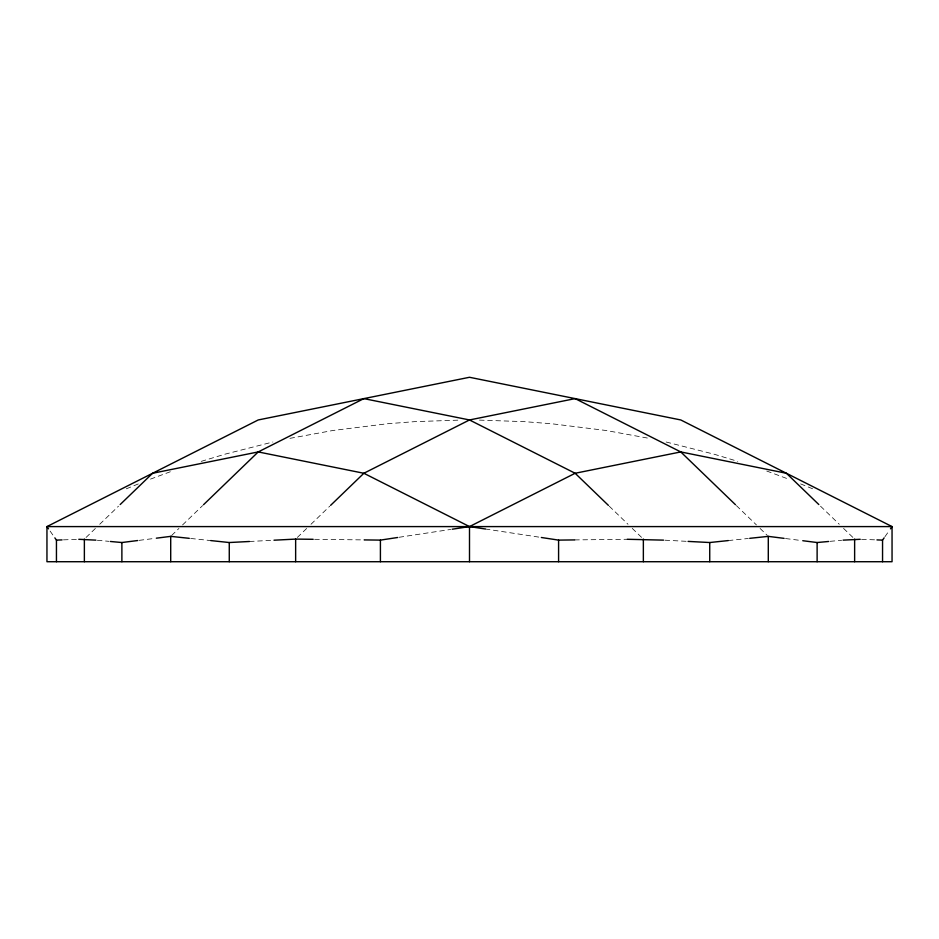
<?xml version="1.0" encoding="UTF-8"?>
<svg xmlns="http://www.w3.org/2000/svg" width="939" height="939" viewBox="0 0 939 939"><rect width="100%" height="100%" fill="white"/><g stroke="black" fill="none" stroke-linecap="round" stroke-linejoin="round"><path stroke-width="0.7" stroke-dasharray="4.7 3.52" d="M884.925 536.732L888.881 531.098M86.071 537.448L95.449 528.399M99.722 524.279L118.478 506.18M171.626 535.488L178.915 528.457M182.565 524.936L202.613 505.593M297.346 537.448L306.736 528.399M310.997 524.279L329.753 506.18M126.296 488.82L138.373 483.902M150.498 479.113L172.271 471.026M201.228 461.366L224.891 454.206L272.85 442.011M289.916 438.349L332.817 430.508L387.49 423.735L414.932 421.634L459.558 420.109M399.087 537.272L450.826 529.42M139.113 540.359L154.912 538.364M728.3 540.571L748.301 538.47M830.099 541.334L841.649 540.277M249.469 541.486L274 540.207M63.429 539.855L77.385 539.35M574.668 539.913L627.275 539.279M314.647 539.315L364.332 539.913M479.442 420.109L524.068 421.634L551.51 423.735L606.183 430.508L649.084 438.349M861.615 539.35L875.571 539.855M665 540.207L686.644 541.334M97.351 540.277L108.901 541.334M190.699 538.47L210.7 540.571M785.52 538.54L801.319 540.535M485.31 528.986L539.913 537.272M666.15 442.011L714.11 454.206L737.772 461.366M766.729 471.026L788.502 479.113M800.627 483.902L812.705 488.82M820.522 506.18L839.278 524.279M843.551 528.399L852.929 537.448M736.387 505.593L756.435 524.936M760.085 528.457L767.374 535.488M609.247 506.18L628.003 524.279M632.264 528.399L641.654 537.448M50.119 531.098L54.075 536.732"/><path stroke-width="1.41" d="M882.554 561.722L882.554 540.113L884.139 537.859M890.465 528.845L892.05 526.591L680.775 419.956L469.5 377.278L258.225 419.956L46.95 526.591L46.95 561.722L892.05 561.722L892.05 526.591L46.95 526.591L48.535 528.845M120.18 504.536L152.588 473.268L258.225 451.929L363.863 398.617L469.5 419.956L575.138 473.268L608.39 505.358M203.528 504.713L258.225 451.929L363.863 473.268L469.5 526.591L485.31 528.986M330.61 505.358L363.863 473.268L469.5 419.956L575.138 398.617L680.775 451.929L786.413 473.268L818.82 504.536M452.258 529.209L469.5 526.591L575.138 473.268L680.775 451.929L735.472 504.713M364.332 539.913L380.412 540.113L397.655 537.495M110.344 541.474L121.882 542.531L137.681 540.535M156.344 538.188L170.71 536.369L189.279 538.329M688.087 541.404L709.731 542.531L728.3 540.571M749.721 538.329L768.29 536.369L784.088 538.364M802.763 540.711L817.118 542.531L828.656 541.474M843.093 540.148L860.218 539.291M210.7 540.571L229.269 542.531L249.469 541.486M274 540.207L295.644 539.092L313.18 539.303M54.861 537.859L56.446 540.113L62.033 539.902M78.782 539.291L95.907 540.148M541.345 537.495L558.588 540.113L574.668 539.913M627.275 539.279L663.556 540.136M876.967 539.902L882.554 540.113M854.631 539.092L854.631 561.722M817.118 542.531L817.118 561.722M768.29 536.369L768.29 561.722M709.731 542.531L709.731 561.722M643.356 539.092L643.356 561.722M558.588 540.113L558.588 561.722M469.5 526.591L469.5 561.722M380.412 540.113L380.412 561.722M295.644 539.092L295.644 561.722M229.269 542.531L229.269 561.722M170.71 536.369L170.71 561.722M121.882 542.531L121.882 561.722M84.369 539.092L84.369 561.722M56.446 540.113L56.446 561.722"/></g></svg>
